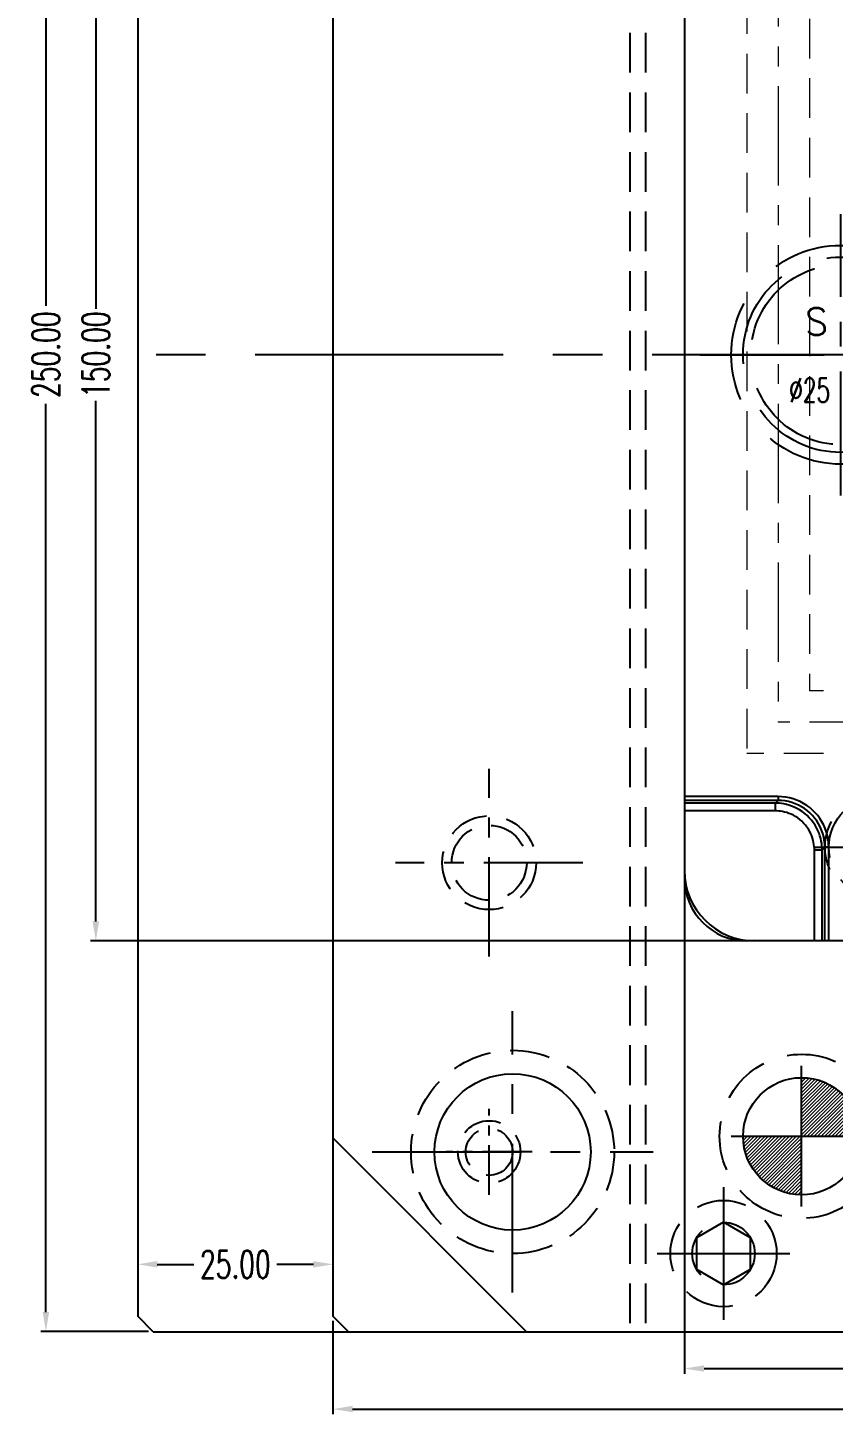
# Model space of a CAD drawing. Header units: inches. Extents: x 139745 to 140613, y -44509 to -43895.
# Drawn here: x 140045.5 to 140148.6, y -44206.5 to -44027.5 of the extents above; entities that cross this region are included whole.
import ezdxf

# ---------------------------------------------------------------- set-up
doc = ezdxf.new("R2010")
doc.units = ezdxf.units.IN
doc.header["$LTSCALE"] = 2
doc.header["$MEASUREMENT"] = 0
doc.header["$PDMODE"] = 3
doc.header["$PDSIZE"] = 0.3125
for name, pattern in [('CENTER', [50.8, 31.75, -6.35, 6.35, -6.35]), ('HIDDEN', [9.525, 6.35, -3.175]), ('HIDDEN2', [4.7625, 3.175, -1.5875])]:
    doc.linetypes.add(name, pattern=pattern)
doc.layers.get('0').update_dxf_attribs({"linetype": 'CONTINUOUS'})
doc.layers.get('Defpoints').update_dxf_attribs({"linetype": 'CONTINUOUS'})
for name, color, linetype in [('CAV-COR', 1, 'CONTINUOUS'), ('cen', 1, 'CENTER'), ('CENTER', 1, 'CENTER'), ('hidden', 4, 'HIDDEN'), ('Layer3', 3, 'CONTINUOUS'), ('ls', 144, 'HIDDEN2'), ('SCREW', 52, 'HIDDEN'), ('SP', 3, 'CONTINUOUS')]:
    doc.layers.add(name, color=color, linetype=linetype)
for name, color, linetype, lineweight in [('dim', 3, 'CONTINUOUS', 15), ('HA', 4, 'CONTINUOUS', 15), ('WR', 122, 'HIDDEN', 0)]:
    doc.layers.add(name, color=color, linetype=linetype, lineweight=lineweight)
doc.styles.add('ROMANC', font='romanc', dxfattribs={"width": 0.6, "height": 1})
doc.styles.get("Standard").update_dxf_attribs({"font": 'txt.shx', "width": 0.67})
doc.dimstyles.new('2.00', dxfattribs={"dimtxt": 3.5, "dimasz": 2.5, "dimexe": 0.666, "dimexo": 0.626, "dimgap": 1, "dimtad": 0, "dimzin": 0, "dimdsep": 46, "dimtxsty": 'Standard', "dimcen": 0.09, "dimclrd": 3, "dimclre": 3, "dimclrt": 7, "dimazin": 0, "dimtfac": 1, "dimtofl": 0, "dimtmove": 0, "dimatfit": 0, "dimfxl": 0, "dimtolj": 1, "dimtzin": 0, "dimarcsym": 0})

# ---------------------------------------------------------------- blocks, each defined once
blk = doc.blocks.new('8')
at = {"layer": 'CENTER', "ltscale": 0.5}
for p, q in [((0, 8.5), (0, -8.5)), ((-8.5, 0), (8.5, 0))]:
    blk.add_line(p, q, dxfattribs=at)
at = {"layer": 'ls'}
blk.add_lwpolyline([(0, 4), (-3.46, 2), (-3.46, -2), (0, -4), (3.46, -2), (3.46, 2)], close=True, dxfattribs=at)
for radius in [6.8, 4]:
    blk.add_circle((0, 0), radius, dxfattribs=at)
blk = doc.blocks.new('*D34230')
at = {"layer": 'Defpoints', "color": 0}
for p in [(140084.6, -44192.27), (140284.6, -44192.27), (140284.6, -44204.18)]:
    blk.add_point(p, dxfattribs=at)
at = {"layer": 'dim', "color": 3, "linetype": 'ByBlock', "lineweight": -2}
for p, q in [((140084.6, -44192.9), (140084.6, -44204.84)), ((140284.6, -44192.9), (140284.6, -44204.84)), ((140087.1, -44204.18), (140178.51, -44204.18)), ((140282.1, -44204.18), (140190.68, -44204.18))]:
    blk.add_line(p, q, dxfattribs=at)
at = {"layer": 'dim', "color": 3, "linetype": 'ByBlock'}
for points in [[(140087.1, -44203.76), (140087.1, -44204.59), (140084.6, -44204.18)], [(140282.1, -44204.59), (140282.1, -44203.76), (140284.6, -44204.18)]]:
    blk.add_solid(points, dxfattribs=at)
at = {"layer": 'dim', "color": 7, "linetype": 'ByBlock', "insert": (140184.6, -44204.18), "char_height": 3.5, "attachment_point": 5}
blk.add_mtext('\\A1;200.00', dxfattribs=at)
blk = doc.blocks.new('*D34232')
at = {"layer": 'Defpoints', "color": 0}
for p in [(140239.6, -44131.27), (140129.6, -44135.27), (140239.6, -44198.99)]:
    blk.add_point(p, dxfattribs=at)
at = {"layer": 'dim', "color": 3, "linetype": 'ByBlock', "lineweight": -2}
for p, q in [((140239.6, -44131.9), (140239.6, -44199.65)), ((140129.6, -44135.9), (140129.6, -44199.65)), ((140132.1, -44198.99), (140179.1, -44198.99)), ((140237.1, -44198.99), (140190.09, -44198.99))]:
    blk.add_line(p, q, dxfattribs=at)
at = {"layer": 'dim', "color": 3, "linetype": 'ByBlock'}
for points in [[(140132.1, -44198.57), (140132.1, -44199.4), (140129.6, -44198.99)], [(140237.1, -44199.4), (140237.1, -44198.57), (140239.6, -44198.99)]]:
    blk.add_solid(points, dxfattribs=at)
at = {"layer": 'dim', "color": 7, "linetype": 'ByBlock', "insert": (140184.6, -44198.99), "char_height": 3.5, "attachment_point": 5}
blk.add_mtext('\\A1;110.00', dxfattribs=at)
blk = doc.blocks.new('*D34233')
at = {"layer": 'Defpoints', "color": 0}
for p in [(140054.24, -43994.27), (140138.6, -43994.27), (140138.6, -44144.27)]:
    blk.add_point(p, dxfattribs=at)
at = {"layer": 'dim', "color": 3, "linetype": 'ByBlock', "lineweight": -2}
for p, q in [((140137.97, -43994.27), (140053.57, -43994.27)), ((140054.24, -43996.77), (140054.24, -44063.39)), ((140054.24, -44141.77), (140054.24, -44075.16)), ((140137.97, -44144.27), (140053.57, -44144.27))]:
    blk.add_line(p, q, dxfattribs=at)
at = {"layer": 'dim', "color": 3, "linetype": 'ByBlock'}
for points in [[(140054.66, -43996.77), (140053.82, -43996.77), (140054.24, -43994.27)], [(140053.82, -44141.77), (140054.66, -44141.77), (140054.24, -44144.27)]]:
    blk.add_solid(points, dxfattribs=at)
at = {"layer": 'dim', "color": 7, "linetype": 'ByBlock', "insert": (140054.24, -44069.27), "char_height": 3.5, "attachment_point": 5, "rotation": 90}
blk.add_mtext('\\A1;150.00', dxfattribs=at)
blk = doc.blocks.new('*D34234')
at = {"layer": 'Defpoints', "color": 0}
for p in [(140047.85, -43944.27), (140061.6, -43944.27), (140061.6, -44194.27)]:
    blk.add_point(p, dxfattribs=at)
at = {"layer": 'dim', "color": 3, "linetype": 'ByBlock', "lineweight": -2}
for p, q in [((140060.97, -43944.27), (140047.18, -43944.27)), ((140047.85, -43946.77), (140047.85, -44063)), ((140047.85, -44191.77), (140047.85, -44075.55)), ((140060.97, -44194.27), (140047.18, -44194.27))]:
    blk.add_line(p, q, dxfattribs=at)
at = {"layer": 'dim', "color": 3, "linetype": 'ByBlock'}
for points in [[(140048.26, -43946.77), (140047.43, -43946.77), (140047.85, -43944.27)], [(140047.43, -44191.77), (140048.26, -44191.77), (140047.85, -44194.27)]]:
    blk.add_solid(points, dxfattribs=at)
at = {"layer": 'dim', "color": 7, "linetype": 'ByBlock', "insert": (140047.85, -44069.27), "char_height": 3.5, "attachment_point": 5, "rotation": 90}
blk.add_mtext('\\A1;250.00', dxfattribs=at)
blk = doc.blocks.new('*D34241')
at = {"layer": 'Defpoints', "color": 0}
for p in [(140059.6, -44183.94), (140084.6, -44183.94), (140084.6, -44185.66)]:
    blk.add_point(p, dxfattribs=at)
at = {"layer": 'dim', "color": 3, "linetype": 'ByBlock', "lineweight": -2}
for p, q in [((140059.6, -44184.57), (140059.6, -44186.32)), ((140084.6, -44184.57), (140084.6, -44186.32)), ((140062.1, -44185.66), (140066.8, -44185.66)), ((140082.1, -44185.66), (140077.39, -44185.66))]:
    blk.add_line(p, q, dxfattribs=at)
at = {"layer": 'dim', "color": 3, "linetype": 'ByBlock'}
for points in [[(140062.1, -44185.24), (140062.1, -44186.07), (140059.6, -44185.66)], [(140082.1, -44186.07), (140082.1, -44185.24), (140084.6, -44185.66)]]:
    blk.add_solid(points, dxfattribs=at)
at = {"layer": 'dim', "color": 7, "linetype": 'ByBlock', "insert": (140072.1, -44185.66), "char_height": 3.5, "attachment_point": 5}
blk.add_mtext('\\A1;25.00', dxfattribs=at)
blk = doc.blocks.new('20160723.115749')
at = {"layer": 'SCREW', "linetype": 'CENTER', "ltscale": 0.15}
for p, q in [((0, -8.5), (0, 8.5)), ((-8.5, 0), (8.5, 0))]:
    blk.add_line(p, q, dxfattribs=at)
at = {"layer": 'SCREW', "ltscale": 0.5}
blk.add_lwpolyline([(-1.73, 3), (-3.46, 0), (-1.73, -3), (1.73, -3), (3.46, 0), (1.73, 3)], close=True, dxfattribs=at)
for radius in [7, 6.5, 4]:
    blk.add_circle((0, 0), radius, dxfattribs=at)
at = {"layer": 'Layer3', "style": 'ROMANC', "width": 0.8}
blk.add_text('M8', height=4.186, dxfattribs=at).set_placement((-3.98, -1.86))
blk = doc.blocks.new('20160905.191121')
at = {"color": 8, "linetype": 'HIDDEN'}
blk.add_circle((0, 0), 14, dxfattribs=at)
at = {"layer": 'SP', "linetype": 'CENTER', "ltscale": 0.25}
for p, q in [((0, -18), (0, 18)), ((-18, 0), (18, 0))]:
    blk.add_line(p, q, dxfattribs=at)
at = {"layer": 'SP', "linetype": 'HIDDEN'}
for radius in [12.5, 11.5]:
    blk.add_circle((0, 0), radius, dxfattribs=at)
at = {"layer": 'dim', "insert": (-3.97, -4.54), "char_height": 3.047, "attachment_point": 5}
blk.add_mtext('Ø25', dxfattribs=at)
at = {"layer": 'SP'}
for s, p in [('S', (-4.56, 2.52)), ('P', (3.25, -5.34))]:
    blk.add_text(s, height=3.44, dxfattribs=at).set_placement(p)

msp = doc.modelspace()

# ---------------------------------------------------------------- hatches: boundary and pattern name
at = {"layer": 'HA'}
h = msp.add_hatch(dxfattribs=at)
h.set_pattern_fill('ANSI31', color=256, scale=0.1, style=0)
h.set_pattern_definition([(45, (139416.7805, -52753.27444), (-0.224506403, 0.224506403), [])])
h.paths.add_polyline_path([(140144.595, -44169.275), (140137.095, -44169.275, 0.4142136), (140144.595, -44176.775)])
h.paths.add_polyline_path([(140144.595, -44161.775), (140144.595, -44169.275), (140152.095, -44169.275, 0.4142136)])

# ---------------------------------------------------------------- linework, layer by layer
at = {"color": 251, "linetype": 'HIDDEN', "ltscale": 0.4}
for p, q in [((140122.595, -43944.275), (140122.595, -44194.275)), ((140124.595, -43944.275), (140124.595, -44194.275))]:
    msp.add_line(p, q, dxfattribs=at)
for p, q in [((140059.595, -43946.275), (140059.595, -44192.275)), ((140084.595, -43946.275), (140084.595, -44192.275)), ((140109.382, -44194.275), (140084.595, -44169.488)), ((140061.595, -44194.275), (140059.595, -44192.275)), ((140086.595, -44194.275), (140084.595, -44192.275)), ((140061.595, -44194.275), (140307.595, -44194.275))]:
    msp.add_line(p, q)
at = {"linetype": 'CENTER', "ltscale": 0.5}
msp.add_line((140309.595, -44069.275), (140059.595, -44069.275), dxfattribs=at)
at = {"color": 251, "linetype": 'CENTER', "ltscale": 0.2}
for p, q in [((140104.595, -44146.275), (140104.595, -44122.275)), ((140116.595, -44134.275), (140092.595, -44134.275))]:
    msp.add_line(p, q, dxfattribs=at)
at = {"color": 251, "linetype": 'CENTER', "ltscale": 0.1}
for p, q in [((140104.595, -44176.775), (140104.595, -44165.775)), ((140110.095, -44171.275), (140099.095, -44171.275))]:
    msp.add_line(p, q, dxfattribs=at)
at = {"color": 251, "linetype": 'HIDDEN', "ltscale": 0.4}
for centre, radius in [((140104.595, -44134.275), 6), ((140104.595, -44134.275), 4.8), ((140104.595, -44171.275), 4), ((140104.595, -44171.275), 3)]:
    msp.add_circle(centre, radius, dxfattribs=at)
for centre, radius in [((140107.595, -44171.275), 10), ((140144.595, -44169.275), 7.5)]:
    msp.add_circle(centre, radius)
at = {"layer": 'CAV-COR', "linetype": 'ByBlock'}
for p, q in [((140129.595, -44002.275), (140129.595, -44136.275)), ((140141.579, -44125.801), (140129.595, -44125.801)), ((140141.579, -44126.3), (140129.595, -44126.3)), ((140141.234, -44126.645), (140129.595, -44126.645)), ((140141.234, -44126.645), (140141.579, -44126.3)), ((140141.234, -44127.643), (140141.234, -44126.645)), ((140141.579, -44125.801), (140141.579, -44126.3)), ((140146.227, -44132.636), (140147.226, -44132.636)), ((140146.227, -44144.275), (140146.227, -44132.636)), ((140147.226, -44132.636), (140147.571, -44132.292)), ((140147.226, -44144.275), (140147.226, -44132.636)), ((140148.07, -44132.292), (140147.571, -44132.292)), ((140147.571, -44144.275), (140147.571, -44132.292)), ((140148.07, -44144.275), (140148.07, -44132.292)), ((140231.595, -44144.275), (140137.595, -44144.275))]:
    msp.add_line(p, q, dxfattribs=at)
for points in [[(140147.226, -44132.636), (140147.22, -44132.379), (140147.202, -44132.103), (140147.168, -44131.81), (140147.116, -44131.497), (140147.043, -44131.17), (140146.948, -44130.834), (140146.829, -44130.492), (140146.683, -44130.145), (140146.512, -44129.802), (140146.316, -44129.463), (140146.094, -44129.132), (140145.848, -44128.814), (140145.581, -44128.513), (140145.292, -44128.228), (140144.987, -44127.966), (140144.667, -44127.726), (140144.336, -44127.51), (140143.998, -44127.321), (140143.657, -44127.157), (140143.315, -44127.018), (140142.978, -44126.904), (140142.649, -44126.814), (140142.329, -44126.746), (140142.026, -44126.697), (140141.743, -44126.666), (140141.479, -44126.65), (140141.234, -44126.645)], [(140148.07, -44132.292), (140148.051, -44131.801), (140147.996, -44131.318), (140147.907, -44130.843), (140147.78, -44130.374), (140147.618, -44129.912), (140147.425, -44129.468), (140147.198, -44129.04), (140146.94, -44128.63), (140146.653, -44128.242), (140146.339, -44127.876), (140145.997, -44127.534), (140145.632, -44127.219), (140145.243, -44126.933), (140144.833, -44126.674), (140144.405, -44126.447), (140143.96, -44126.253), (140143.499, -44126.091), (140143.029, -44125.964), (140142.554, -44125.874), (140142.07, -44125.82), (140141.579, -44125.801)], [(140147.571, -44132.292), (140147.554, -44131.84), (140147.503, -44131.392), (140147.419, -44130.949), (140147.302, -44130.515), (140147.153, -44130.092), (140146.974, -44129.681), (140146.765, -44129.287), (140146.527, -44128.909), (140146.262, -44128.551), (140145.972, -44128.214), (140145.658, -44127.899), (140145.321, -44127.609), (140144.962, -44127.344), (140144.585, -44127.106), (140144.19, -44126.897), (140143.78, -44126.717), (140143.356, -44126.568), (140142.922, -44126.452), (140142.479, -44126.367), (140142.031, -44126.317), (140141.579, -44126.3)], [(140146.227, -44132.636), (140146.226, -44132.42), (140146.21, -44132.191), (140146.18, -44131.947), (140146.135, -44131.687), (140146.076, -44131.413), (140145.996, -44131.134), (140145.896, -44130.849), (140145.775, -44130.559), (140145.633, -44130.273), (140145.469, -44129.992), (140145.284, -44129.714), (140145.08, -44129.45), (140144.857, -44129.199), (140144.615, -44128.962), (140144.362, -44128.743), (140144.096, -44128.544), (140143.818, -44128.364), (140143.538, -44128.206), (140143.254, -44128.069), (140142.968, -44127.954), (140142.687, -44127.859), (140142.414, -44127.784), (140142.146, -44127.728), (140141.894, -44127.687), (140141.659, -44127.658), (140141.439, -44127.644), (140129.595, -44127.643)]]:
    msp.add_lwpolyline(points, dxfattribs=at)
for centre, radius in [((140138.595, -44135.275), 9), ((140137.595, -44136.275), 8)]:
    msp.add_arc(centre, radius, 180, 270, dxfattribs=at)
at = {"layer": 'cen', "ltscale": 0.3}
for p, q in [((140107.595, -44189.275), (140107.595, -44153.275)), ((140089.595, -44171.275), (140125.595, -44171.275))]:
    msp.add_line(p, q, dxfattribs=at)
at = {"layer": 'cen'}
for p, q in [((140144.595, -44178.275), (140144.595, -44160.275)), ((140135.595, -44169.275), (140153.595, -44169.275))]:
    msp.add_line(p, q, dxfattribs=at)
at = {"layer": 'hidden', "ltscale": 0.4}
msp.add_circle((140107.595, -44171.275), 13, dxfattribs=at)
at = {"layer": 'hidden', "ltscale": 0.5}
msp.add_circle((140144.595, -44169.275), 10.5, dxfattribs=at)
at = {"layer": 'WR', "linetype": 'CENTER', "ltscale": 0.2}
for p in [(140141.595, -43994.275), (140239.595, -44116.275)]:
    msp.add_line(p, (140141.595, -44116.275), dxfattribs=at)
at = {"layer": 'WR', "linetype": 'HIDDEN', "ltscale": 0.4}
for p, q in [((140137.595, -44000.275), (140137.595, -44120.275)), ((140145.595, -44026.275), (140145.595, -44112.275)), ((140223.595, -44112.275), (140145.595, -44112.275)), ((140223.595, -44120.275), (140137.595, -44120.275))]:
    msp.add_line(p, q, dxfattribs=at)

# ---------------------------------------------------------------- block references
at = {"layer": 'hidden'}
msp.add_blockref('8', (140134.595, -44184.275), dxfattribs=at)
at = {"layer": 'SCREW', "linetype": 'ByBlock'}
msp.add_blockref('20160723.115749', (140154.595, -44132.275), dxfattribs=at)
at = {"layer": 'SP', "linetype": 'ByBlock'}
msp.add_blockref('20160905.191121', (140149.595, -44069.275), dxfattribs=at)

# ---------------------------------------------------------------- dimensions: what is measured, and where the dimension line sits
at = {"layer": 'dim', "linetype": 'ByBlock'}
for base, p1, p2, picture, middle in [((140047.846, -43944.275), (140061.595, -44194.275), (140061.595, -43944.275), '*D34234', (140047.846, -44069.275)), ((140054.239, -43994.275), (140138.595, -44144.275), (140138.595, -43994.275), '*D34233', (140054.239, -44069.275))]:
    dim = msp.add_linear_dim(base=base, p1=p1, p2=p2, angle=90, dimstyle='2.00', dxfattribs=at)
    dim.commit()
    dim.dimension.update_dxf_attribs({"geometry": picture, "text_midpoint": middle})
for base, p1, p2, picture, middle in [((140239.595, -44198.987), (140129.595, -44135.275), (140239.595, -44131.275), '*D34232', (140184.595, -44198.987)), ((140084.595, -44185.655), (140059.595, -44183.939), (140084.595, -44183.939), '*D34241', (140072.095, -44185.655)), ((140284.595, -44204.176), (140084.595, -44192.275), (140284.595, -44192.275), '*D34230', (140184.595, -44204.176))]:
    dim = msp.add_linear_dim(base=base, p1=p1, p2=p2, dimstyle='2.00', dxfattribs=at)
    dim.commit()
    dim.dimension.update_dxf_attribs({"geometry": picture, "text_midpoint": middle})

doc.saveas('drawing.dxf')
